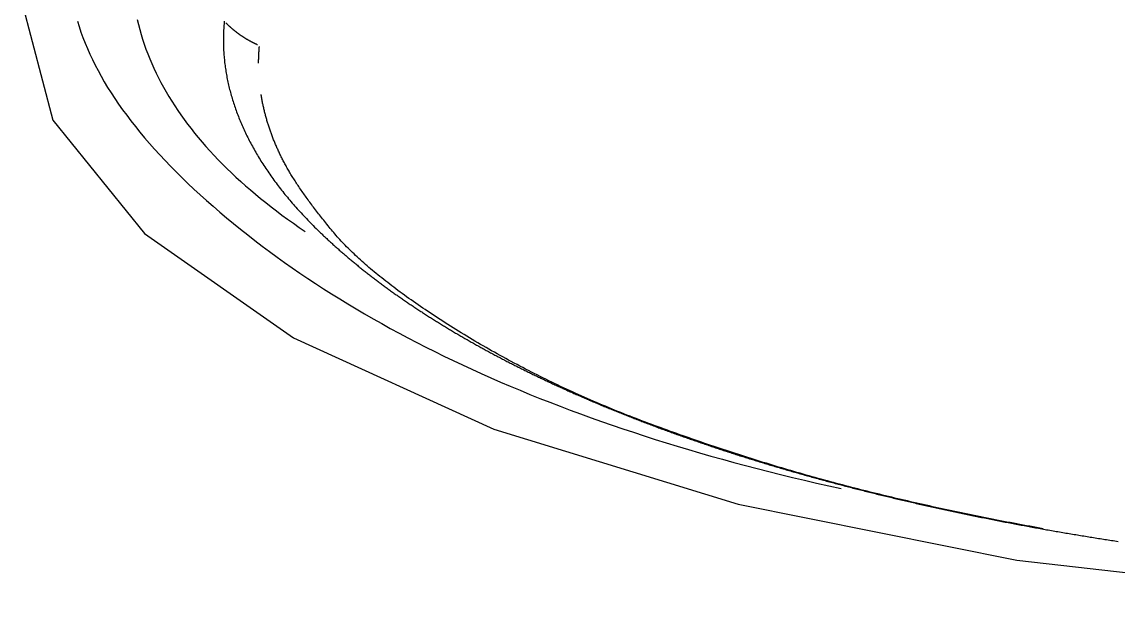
# Model space of a CAD drawing. Extents: x -120222 to -41942, y -19134 to 30932.
# Drawn here: x -81576.01 to -81570.57, y 10152.22 to 10155.12 of the extents above; entities that cross this region are included whole.
import ezdxf

# ---------------------------------------------------------------- set-up
doc = ezdxf.new("R2010")
doc.units = 0
doc.header["$LTSCALE"] = 150
doc.header["$MEASUREMENT"] = 0
doc.layers.get('0').update_dxf_attribs({"linetype": 'CONTINUOUS'})
doc.layers.add('____-568', color=7, linetype='CONTINUOUS')

# ---------------------------------------------------------------- blocks, each defined once
blk = doc.blocks.new('____-172')
at = {"color": 1, "linetype": 'Continuous'}
blk.add_lwpolyline([(-88001.5592, 5609.4583), (-88003.1199, 5609.5159), (-88004.6806, 5609.4583), (-88006.1814, 5609.2878), (-88007.5645, 5609.0108), (-88008.7768, 5608.6381), (-88009.7717, 5608.184), (-88010.5109, 5607.6659), (-88010.9662, 5607.1037), (-88011.1199, 5606.519), (-88010.9662, 5605.9344), (-88010.5109, 5605.3722), (-88009.7717, 5604.8541), (-88008.7768, 5604.3999), (-88007.5645, 5604.0272), (-88006.1814, 5603.7503), (-88004.6806, 5603.5798), (-88003.1199, 5603.5222), (-88001.5592, 5603.5798)], dxfattribs=at)
at = {"color": 1, "linetype": 'Continuous', "flags": 128}
for points in [[(-88010.5478, 5606.4332), (-88010.5418, 5606.4086), (-88010.5352, 5606.3841), (-88010.5282, 5606.3597), (-88010.5207, 5606.3354), (-88010.5126, 5606.3112), (-88010.504, 5606.287), (-88010.495, 5606.263), (-88010.4854, 5606.2391), (-88010.4753, 5606.2153), (-88010.4647, 5606.1915), (-88010.4536, 5606.1679), (-88010.4419, 5606.1444), (-88010.4298, 5606.1209), (-88010.4172, 5606.0976), (-88010.404, 5606.0744), (-88010.3903, 5606.0512), (-88010.3762, 5606.0282), (-88010.3615, 5606.0052), (-88010.3463, 5605.9823), (-88010.3306, 5605.9596), (-88010.3144, 5605.9369), (-88010.2977, 5605.9144), (-88010.2804, 5605.8919), (-88010.2627, 5605.8695), (-88010.2444, 5605.8473), (-88010.2257, 5605.8251), (-88010.2064, 5605.803), (-88010.1866, 5605.781), (-88010.1663, 5605.7591), (-88010.1455, 5605.7374), (-88010.1242, 5605.7157), (-88010.1024, 5605.6941), (-88010.0801, 5605.6726), (-88010.0572, 5605.6512), (-88010.0339, 5605.6299), (-88010.01, 5605.6087), (-88009.9857, 5605.5876), (-88009.9608, 5605.5665), (-88009.9354, 5605.5456), (-88009.9095, 5605.5248), (-88009.8831, 5605.5041), (-88009.8562, 5605.4835), (-88009.8288, 5605.4629), (-88009.8008, 5605.4425), (-88009.7724, 5605.4222), (-88009.7434, 5605.402), (-88009.714, 5605.3818), (-88009.714, 5605.3818)], [(-88010.8444, 5606.4259), (-88010.836, 5606.3987), (-88010.8269, 5606.3715), (-88010.817, 5606.3442), (-88010.8064, 5606.3169), (-88010.795, 5606.2895), (-88010.7829, 5606.2621), (-88010.77, 5606.2347), (-88010.7564, 5606.2072), (-88010.742, 5606.1797), (-88010.7269, 5606.1521), (-88010.711, 5606.1245), (-88010.6944, 5606.0968), (-88010.677, 5606.0692), (-88010.6588, 5606.0414), (-88010.6399, 5606.0136), (-88010.6203, 5605.9858), (-88010.5999, 5605.958), (-88010.5787, 5605.9301), (-88010.5568, 5605.9021), (-88010.5341, 5605.8741), (-88010.5107, 5605.8461), (-88010.4866, 5605.818), (-88010.4616, 5605.7899), (-88010.436, 5605.7618), (-88010.4095, 5605.7336), (-88010.3824, 5605.7053), (-88010.3544, 5605.6771), (-88010.3257, 5605.6487), (-88010.2963, 5605.6204), (-88010.2661, 5605.592), (-88010.2352, 5605.5635), (-88010.2035, 5605.535), (-88010.171, 5605.5065), (-88010.1378, 5605.4779), (-88010.1039, 5605.4493), (-88010.0693, 5605.4208), (-88010.0344, 5605.3925), (-88009.999, 5605.3645), (-88009.9632, 5605.3367), (-88009.927, 5605.3091), (-88009.8904, 5605.2818), (-88009.8533, 5605.2547), (-88009.8159, 5605.2279), (-88009.778, 5605.2013), (-88009.7397, 5605.1749), (-88009.701, 5605.1488), (-88009.6619, 5605.1229), (-88009.6223, 5605.0972), (-88009.5824, 5605.0718), (-88009.542, 5605.0466), (-88009.5012, 5605.0217), (-88009.46, 5604.997), (-88009.4184, 5604.9726), (-88009.3764, 5604.9483), (-88009.3339, 5604.9244), (-88009.291, 5604.9006), (-88009.2477, 5604.8771), (-88009.204, 5604.8538), (-88009.1599, 5604.8308), (-88009.1154, 5604.808), (-88009.0704, 5604.7855), (-88009.025, 5604.7632), (-88008.9793, 5604.7411), (-88008.933, 5604.7192), (-88008.8864, 5604.6977), (-88008.8394, 5604.6763), (-88008.7919, 5604.6552), (-88008.7441, 5604.6343), (-88008.6958, 5604.6137), (-88008.6471, 5604.5933), (-88008.5979, 5604.5731), (-88008.5484, 5604.5532), (-88008.4984, 5604.5335), (-88008.4481, 5604.514), (-88008.3973, 5604.4948), (-88008.3461, 5604.4758), (-88008.2945, 5604.4571), (-88008.2424, 5604.4386), (-88008.19, 5604.4204), (-88008.1371, 5604.4023), (-88008.0838, 5604.3846), (-88008.0301, 5604.367), (-88007.976, 5604.3497), (-88007.9214, 5604.3327), (-88007.8665, 5604.3158), (-88007.8111, 5604.2992), (-88007.7553, 5604.2829), (-88007.6991, 5604.2668), (-88007.6425, 5604.2509), (-88007.5854, 5604.2353), (-88007.528, 5604.2199), (-88007.4701, 5604.2047), (-88007.4118, 5604.1898), (-88007.3531, 5604.1751), (-88007.294, 5604.1607), (-88007.2345, 5604.1465), (-88007.1745, 5604.1325), (-88007.1141, 5604.1188), (-88007.0533, 5604.1053), (-88007.0533, 5604.1053)], [(-88010.1081, 5606.4178), (-88010.1071, 5606.4167), (-88010.1061, 5606.4157), (-88010.105, 5606.4146), (-88010.104, 5606.4136), (-88010.1029, 5606.4125), (-88010.1019, 5606.4115), (-88010.1008, 5606.4105), (-88010.0998, 5606.4094), (-88010.0987, 5606.4084), (-88010.0976, 5606.4074), (-88010.0966, 5606.4063), (-88010.0955, 5606.4053), (-88010.0944, 5606.4043), (-88010.0933, 5606.4033), (-88010.0922, 5606.4023), (-88010.0912, 5606.4013), (-88010.0901, 5606.4003), (-88010.089, 5606.3993), (-88010.0879, 5606.3983), (-88010.0868, 5606.3973), (-88010.0857, 5606.3963), (-88010.0846, 5606.3953), (-88010.0834, 5606.3943), (-88010.0823, 5606.3933), (-88010.0812, 5606.3923), (-88010.0801, 5606.3914), (-88010.079, 5606.3904), (-88010.0778, 5606.3894), (-88010.0767, 5606.3884), (-88010.0756, 5606.3875), (-88010.0744, 5606.3865), (-88010.0733, 5606.3856), (-88010.0721, 5606.3846), (-88010.071, 5606.3836), (-88010.0698, 5606.3827), (-88010.0687, 5606.3817), (-88010.0675, 5606.3808), (-88010.0664, 5606.3799), (-88010.0652, 5606.3789), (-88010.064, 5606.378), (-88010.0628, 5606.377), (-88010.0617, 5606.3761), (-88010.0605, 5606.3752), (-88010.0593, 5606.3743), (-88010.0581, 5606.3733), (-88010.0569, 5606.3724), (-88010.0557, 5606.3715), (-88010.0545, 5606.3706), (-88010.0533, 5606.3697), (-88010.0521, 5606.3688), (-88010.0509, 5606.3679), (-88010.0497, 5606.367), (-88010.0485, 5606.3661), (-88010.0473, 5606.3652), (-88010.046, 5606.3643), (-88010.0448, 5606.3634), (-88010.0436, 5606.3625), (-88010.0424, 5606.3616), (-88010.0411, 5606.3607), (-88010.0399, 5606.3598), (-88010.0386, 5606.359), (-88010.0374, 5606.3581), (-88010.0361, 5606.3572), (-88010.0349, 5606.3564), (-88010.0336, 5606.3555), (-88010.0324, 5606.3546), (-88010.0311, 5606.3538), (-88010.0298, 5606.3529), (-88010.0286, 5606.3521), (-88010.0273, 5606.3512), (-88010.026, 5606.3504), (-88010.0248, 5606.3496), (-88010.0235, 5606.3487), (-88010.0222, 5606.3479), (-88010.0209, 5606.3471), (-88010.0197, 5606.3463), (-88010.0184, 5606.3455), (-88010.0171, 5606.3446), (-88010.0158, 5606.3438), (-88010.0145, 5606.343), (-88010.0132, 5606.3422), (-88010.0119, 5606.3414), (-88010.0107, 5606.3406), (-88010.0094, 5606.3399), (-88010.0081, 5606.3391), (-88010.0068, 5606.3383), (-88010.0055, 5606.3375), (-88010.0042, 5606.3367), (-88010.0029, 5606.336), (-88010.0015, 5606.3352), (-88010.0002, 5606.3345), (-88009.9989, 5606.3337), (-88009.9976, 5606.3329), (-88009.9963, 5606.3322), (-88009.995, 5606.3314), (-88009.9937, 5606.3307), (-88009.9923, 5606.33), (-88009.991, 5606.3292), (-88009.9897, 5606.3285), (-88009.9884, 5606.3278), (-88009.987, 5606.3271), (-88009.9857, 5606.3264), (-88009.9844, 5606.3256), (-88009.983, 5606.3249), (-88009.9817, 5606.3242), (-88009.9804, 5606.3235), (-88009.979, 5606.3228), (-88009.9777, 5606.3221), (-88009.9763, 5606.3214), (-88009.975, 5606.3208), (-88009.9736, 5606.3201), (-88009.9723, 5606.3194), (-88009.9709, 5606.3187), (-88009.9696, 5606.3181), (-88009.9682, 5606.3174), (-88009.9669, 5606.3167), (-88009.9655, 5606.3161), (-88009.9641, 5606.3154), (-88009.9628, 5606.3148), (-88009.9614, 5606.3141), (-88009.96, 5606.3135), (-88009.9587, 5606.3128), (-88009.9573, 5606.3122), (-88009.9559, 5606.3116), (-88009.9546, 5606.311), (-88009.9532, 5606.3103), (-88009.9518, 5606.3097), (-88009.9504, 5606.3091), (-88009.9504, 5606.3091)], [(-88010.1199, 5606.3312), (-88010.1199, 5606.3238), (-88010.1198, 5606.3164), (-88010.1196, 5606.309), (-88010.1194, 5606.3015), (-88010.1192, 5606.2941), (-88010.1189, 5606.2867), (-88010.1185, 5606.2793), (-88010.1181, 5606.2718), (-88010.1176, 5606.2644), (-88010.117, 5606.257), (-88010.1164, 5606.2496), (-88010.1158, 5606.2421), (-88010.115, 5606.2347), (-88010.1143, 5606.2273), (-88010.1134, 5606.2199), (-88010.1125, 5606.2124), (-88010.1116, 5606.205), (-88010.1106, 5606.1976), (-88010.1095, 5606.1902), (-88010.1084, 5606.1827), (-88010.1073, 5606.1753), (-88010.106, 5606.1679), (-88010.1047, 5606.1605), (-88010.1034, 5606.153), (-88010.102, 5606.1456), (-88010.1005, 5606.1382), (-88010.099, 5606.1308), (-88010.0974, 5606.1233), (-88010.0958, 5606.1159), (-88010.0941, 5606.1085), (-88010.0924, 5606.1011), (-88010.0906, 5606.0936), (-88010.0887, 5606.0862), (-88010.0868, 5606.0788), (-88010.0848, 5606.0714), (-88010.0828, 5606.0639), (-88010.0807, 5606.0565), (-88010.0786, 5606.0491), (-88010.0764, 5606.0417), (-88010.0741, 5606.0342), (-88010.0718, 5606.0268), (-88010.0694, 5606.0194), (-88010.067, 5606.012), (-88010.0645, 5606.0045), (-88010.062, 5605.9971), (-88010.0594, 5605.9897), (-88010.0567, 5605.9823), (-88010.054, 5605.9748), (-88010.0512, 5605.9674), (-88010.0484, 5605.96), (-88010.0455, 5605.9526), (-88010.0426, 5605.9451), (-88010.0396, 5605.9377), (-88010.0365, 5605.9303), (-88010.0334, 5605.9229), (-88010.0302, 5605.9155), (-88010.027, 5605.908), (-88010.0237, 5605.9006), (-88010.0204, 5605.8932), (-88010.017, 5605.8858), (-88010.0135, 5605.8783), (-88010.01, 5605.8709), (-88010.0064, 5605.8635), (-88010.0028, 5605.8561), (-88009.9991, 5605.8486), (-88009.9954, 5605.8412), (-88009.9916, 5605.8338), (-88009.9878, 5605.8264), (-88009.9839, 5605.819), (-88009.9799, 5605.8117), (-88009.9759, 5605.8043), (-88009.9719, 5605.7969), (-88009.9677, 5605.7896), (-88009.9636, 5605.7822), (-88009.9594, 5605.7749), (-88009.9551, 5605.7675), (-88009.9508, 5605.7602), (-88009.9464, 5605.7529), (-88009.942, 5605.7456), (-88009.9375, 5605.7383), (-88009.933, 5605.731), (-88009.9284, 5605.7237), (-88009.9237, 5605.7164), (-88009.919, 5605.7091), (-88009.9143, 5605.7018), (-88009.9095, 5605.6946), (-88009.9046, 5605.6873), (-88009.8997, 5605.6801), (-88009.8947, 5605.6728), (-88009.8897, 5605.6656), (-88009.8847, 5605.6584), (-88009.8795, 5605.6512), (-88009.8744, 5605.644), (-88009.8691, 5605.6368), (-88009.8639, 5605.6296), (-88009.8585, 5605.6224), (-88009.8531, 5605.6152), (-88009.8477, 5605.6081), (-88009.8422, 5605.6009), (-88009.8366, 5605.5937), (-88009.831, 5605.5866), (-88009.8254, 5605.5795), (-88009.8197, 5605.5723), (-88009.8139, 5605.5652), (-88009.8081, 5605.5581), (-88009.8022, 5605.551), (-88009.7963, 5605.5439), (-88009.7903, 5605.5368), (-88009.7843, 5605.5297), (-88009.7782, 5605.5226), (-88009.7721, 5605.5155), (-88009.7659, 5605.5085), (-88009.7596, 5605.5014), (-88009.7533, 5605.4944), (-88009.747, 5605.4873), (-88009.7406, 5605.4803), (-88009.7341, 5605.4733), (-88009.7276, 5605.4663), (-88009.7211, 5605.4593), (-88009.7144, 5605.4523), (-88009.7078, 5605.4453), (-88009.7011, 5605.4383), (-88009.6943, 5605.4313), (-88009.6875, 5605.4243), (-88009.6806, 5605.4174), (-88009.6736, 5605.4104), (-88009.6666, 5605.4035), (-88009.6596, 5605.3965), (-88009.6596, 5605.3965)], [(-88009.9448, 5606.2176), (-88009.9448, 5606.2183), (-88009.9448, 5606.2189), (-88009.9448, 5606.2196), (-88009.9448, 5606.2202), (-88009.9448, 5606.2209), (-88009.9448, 5606.2215), (-88009.9448, 5606.2222), (-88009.9448, 5606.2228), (-88009.9448, 5606.2234), (-88009.9448, 5606.2241), (-88009.9447, 5606.2247), (-88009.9447, 5606.2254), (-88009.9447, 5606.226), (-88009.9447, 5606.2267), (-88009.9447, 5606.2273), (-88009.9447, 5606.228), (-88009.9447, 5606.2286), (-88009.9447, 5606.2292), (-88009.9447, 5606.2299), (-88009.9447, 5606.2305), (-88009.9446, 5606.2312), (-88009.9446, 5606.2318), (-88009.9446, 5606.2325), (-88009.9446, 5606.2331), (-88009.9446, 5606.2338), (-88009.9446, 5606.2344), (-88009.9446, 5606.2351), (-88009.9446, 5606.2357), (-88009.9445, 5606.2363), (-88009.9445, 5606.237), (-88009.9445, 5606.2376), (-88009.9445, 5606.2383), (-88009.9445, 5606.2389), (-88009.9445, 5606.2396), (-88009.9444, 5606.2402), (-88009.9444, 5606.2409), (-88009.9444, 5606.2415), (-88009.9444, 5606.2421), (-88009.9444, 5606.2428), (-88009.9443, 5606.2434), (-88009.9443, 5606.2441), (-88009.9443, 5606.2447), (-88009.9443, 5606.2454), (-88009.9443, 5606.246), (-88009.9442, 5606.2467), (-88009.9442, 5606.2473), (-88009.9442, 5606.248), (-88009.9442, 5606.2486), (-88009.9441, 5606.2493), (-88009.9441, 5606.2499), (-88009.9441, 5606.2505), (-88009.9441, 5606.2512), (-88009.944, 5606.2518), (-88009.944, 5606.2525), (-88009.944, 5606.2531), (-88009.944, 5606.2538), (-88009.9439, 5606.2544), (-88009.9439, 5606.2551), (-88009.9439, 5606.2557), (-88009.9439, 5606.2564), (-88009.9438, 5606.257), (-88009.9438, 5606.2576), (-88009.9438, 5606.2583), (-88009.9437, 5606.2589), (-88009.9437, 5606.2596), (-88009.9437, 5606.2602), (-88009.9436, 5606.2609), (-88009.9436, 5606.2615), (-88009.9436, 5606.2622), (-88009.9435, 5606.2628), (-88009.9435, 5606.2635), (-88009.9435, 5606.2641), (-88009.9434, 5606.2648), (-88009.9434, 5606.2654), (-88009.9434, 5606.266), (-88009.9433, 5606.2667), (-88009.9433, 5606.2673), (-88009.9433, 5606.268), (-88009.9432, 5606.2686), (-88009.9432, 5606.2693), (-88009.9432, 5606.2699), (-88009.9431, 5606.2706), (-88009.9431, 5606.2712), (-88009.943, 5606.2719), (-88009.943, 5606.2725), (-88009.943, 5606.2731), (-88009.9429, 5606.2738), (-88009.9429, 5606.2744), (-88009.9428, 5606.2751), (-88009.9428, 5606.2757), (-88009.9427, 5606.2764), (-88009.9427, 5606.277), (-88009.9427, 5606.2777), (-88009.9426, 5606.2783), (-88009.9426, 5606.279), (-88009.9425, 5606.2796), (-88009.9425, 5606.2802), (-88009.9424, 5606.2809), (-88009.9424, 5606.2815), (-88009.9424, 5606.2822), (-88009.9423, 5606.2828), (-88009.9423, 5606.2835), (-88009.9422, 5606.2841), (-88009.9422, 5606.2848), (-88009.9421, 5606.2854), (-88009.9421, 5606.2861), (-88009.942, 5606.2867), (-88009.942, 5606.2873), (-88009.9419, 5606.288), (-88009.9419, 5606.2886), (-88009.9418, 5606.2893), (-88009.9418, 5606.2899), (-88009.9417, 5606.2906), (-88009.9417, 5606.2912), (-88009.9416, 5606.2919), (-88009.9416, 5606.2925), (-88009.9415, 5606.2932), (-88009.9414, 5606.2938), (-88009.9414, 5606.2944), (-88009.9413, 5606.2951), (-88009.9413, 5606.2957), (-88009.9412, 5606.2964), (-88009.9412, 5606.297), (-88009.9411, 5606.2977), (-88009.9411, 5606.2983), (-88009.941, 5606.299), (-88009.9409, 5606.2996), (-88009.9409, 5606.3002), (-88009.9409, 5606.3002)], [(-88006.0497, 5603.906), (-88006.0662, 5603.909), (-88006.0827, 5603.912), (-88006.0992, 5603.915), (-88006.1157, 5603.918), (-88006.1321, 5603.921), (-88006.1486, 5603.924), (-88006.165, 5603.9271), (-88006.1813, 5603.9301), (-88006.1977, 5603.9332), (-88006.214, 5603.9363), (-88006.2303, 5603.9394), (-88006.2466, 5603.9426), (-88006.2629, 5603.9457), (-88006.2791, 5603.9489), (-88006.2953, 5603.952), (-88006.3115, 5603.9552), (-88006.3276, 5603.9585), (-88006.3438, 5603.9617), (-88006.3599, 5603.9649), (-88006.376, 5603.9682), (-88006.3921, 5603.9714), (-88006.4081, 5603.9747), (-88006.4241, 5603.978), (-88006.4401, 5603.9814), (-88006.4561, 5603.9847), (-88006.472, 5603.9881), (-88006.488, 5603.9914), (-88006.5039, 5603.9948), (-88006.5198, 5603.9982), (-88006.5356, 5604.0016), (-88006.5514, 5604.0051), (-88006.5673, 5604.0085), (-88006.583, 5604.012), (-88006.5988, 5604.0154), (-88006.6145, 5604.0189), (-88006.6303, 5604.0224), (-88006.646, 5604.026), (-88006.6616, 5604.0295), (-88006.6773, 5604.0331), (-88006.6929, 5604.0366), (-88006.7085, 5604.0402), (-88006.7241, 5604.0438), (-88006.7396, 5604.0475), (-88006.7551, 5604.0511), (-88006.7707, 5604.0547), (-88006.7861, 5604.0584), (-88006.8016, 5604.0621), (-88006.817, 5604.0658), (-88006.8324, 5604.0695), (-88006.8478, 5604.0733), (-88006.8632, 5604.077), (-88006.8785, 5604.0808), (-88006.8938, 5604.0845), (-88006.9091, 5604.0883), (-88006.9244, 5604.0921), (-88006.9397, 5604.096), (-88006.9549, 5604.0998), (-88006.9701, 5604.1037), (-88006.9853, 5604.1075), (-88007.0004, 5604.1114), (-88007.0155, 5604.1153), (-88007.0306, 5604.1193), (-88007.0457, 5604.1232), (-88007.0608, 5604.1272), (-88007.0758, 5604.1311), (-88007.0909, 5604.1351), (-88007.106, 5604.1392), (-88007.121, 5604.1432), (-88007.1361, 5604.1473), (-88007.1512, 5604.1515), (-88007.1663, 5604.1556), (-88007.1814, 5604.1598), (-88007.1965, 5604.164), (-88007.2116, 5604.1682), (-88007.2267, 5604.1725), (-88007.2419, 5604.1768), (-88007.257, 5604.1811), (-88007.2722, 5604.1855), (-88007.2873, 5604.1899), (-88007.3025, 5604.1943), (-88007.3176, 5604.1987), (-88007.3328, 5604.2032), (-88007.348, 5604.2077), (-88007.3632, 5604.2122), (-88007.3784, 5604.2168), (-88007.3936, 5604.2214), (-88007.4088, 5604.226), (-88007.424, 5604.2307), (-88007.4393, 5604.2353), (-88007.4545, 5604.2401), (-88007.4697, 5604.2448), (-88007.485, 5604.2496), (-88007.5003, 5604.2544), (-88007.5155, 5604.2592), (-88007.5308, 5604.264), (-88007.5461, 5604.2689), (-88007.5614, 5604.2738), (-88007.5767, 5604.2788), (-88007.592, 5604.2838), (-88007.6073, 5604.2888), (-88007.6226, 5604.2938), (-88007.6379, 5604.2988), (-88007.6532, 5604.3039), (-88007.6686, 5604.3091), (-88007.6839, 5604.3142), (-88007.6993, 5604.3194), (-88007.7146, 5604.3246), (-88007.73, 5604.3298), (-88007.7454, 5604.3351), (-88007.7608, 5604.3404), (-88007.7762, 5604.3457), (-88007.7916, 5604.3511), (-88007.807, 5604.3564), (-88007.8224, 5604.3619), (-88007.8378, 5604.3673), (-88007.8532, 5604.3728), (-88007.8687, 5604.3783), (-88007.8841, 5604.3838), (-88007.8996, 5604.3894), (-88007.915, 5604.3949), (-88007.9305, 5604.4006), (-88007.946, 5604.4062), (-88007.9614, 5604.4119), (-88007.9769, 5604.4176), (-88007.9924, 5604.4233), (-88008.0079, 5604.4291), (-88008.0234, 5604.4349), (-88008.0389, 5604.4407), (-88008.0545, 5604.4466), (-88008.0699, 5604.4525), (-88008.0854, 5604.4584), (-88008.1008, 5604.4644), (-88008.1161, 5604.4704), (-88008.1315, 5604.4764), (-88008.1468, 5604.4825), (-88008.1621, 5604.4887), (-88008.1773, 5604.4948), (-88008.1925, 5604.501), (-88008.2077, 5604.5073), (-88008.2228, 5604.5136), (-88008.238, 5604.5199), (-88008.253, 5604.5263), (-88008.2681, 5604.5327), (-88008.2831, 5604.5391), (-88008.2981, 5604.5456), (-88008.313, 5604.5521), (-88008.3279, 5604.5587), (-88008.3428, 5604.5653), (-88008.3577, 5604.572), (-88008.3725, 5604.5786), (-88008.3873, 5604.5854), (-88008.402, 5604.5921), (-88008.4168, 5604.5989), (-88008.4315, 5604.6058), (-88008.4461, 5604.6126), (-88008.4607, 5604.6196), (-88008.4753, 5604.6265), (-88008.4899, 5604.6335), (-88008.5044, 5604.6406), (-88008.5189, 5604.6476), (-88008.5334, 5604.6548), (-88008.5478, 5604.6619), (-88008.5622, 5604.6691), (-88008.5765, 5604.6763), (-88008.5909, 5604.6836), (-88008.6052, 5604.6909), (-88008.6194, 5604.6983), (-88008.6336, 5604.7057), (-88008.6478, 5604.7131), (-88008.662, 5604.7206), (-88008.6761, 5604.7281), (-88008.6902, 5604.7356), (-88008.7043, 5604.7432), (-88008.7183, 5604.7508), (-88008.7323, 5604.7585), (-88008.7463, 5604.7662), (-88008.7603, 5604.774), (-88008.7742, 5604.7818), (-88008.788, 5604.7896), (-88008.8019, 5604.7974), (-88008.8157, 5604.8053), (-88008.8294, 5604.8133), (-88008.8432, 5604.8213), (-88008.8569, 5604.8293), (-88008.8706, 5604.8373), (-88008.8842, 5604.8454), (-88008.8978, 5604.8536), (-88008.9114, 5604.8618), (-88008.9249, 5604.87), (-88008.9385, 5604.8782), (-88008.9519, 5604.8865), (-88008.9654, 5604.8949), (-88008.9787, 5604.9032), (-88008.992, 5604.9115), (-88009.0051, 5604.9198), (-88009.0181, 5604.9281), (-88009.031, 5604.9364), (-88009.0438, 5604.9446), (-88009.0564, 5604.9528), (-88009.069, 5604.961), (-88009.0814, 5604.9692), (-88009.0936, 5604.9773), (-88009.1058, 5604.9854), (-88009.1179, 5604.9935), (-88009.1298, 5605.0016), (-88009.1416, 5605.0096), (-88009.1533, 5605.0176), (-88009.1648, 5605.0256), (-88009.1763, 5605.0336), (-88009.1876, 5605.0416), (-88009.1988, 5605.0495), (-88009.2099, 5605.0574), (-88009.2208, 5605.0653), (-88009.2316, 5605.0732), (-88009.2424, 5605.081), (-88009.253, 5605.0888), (-88009.2634, 5605.0966), (-88009.2738, 5605.1044), (-88009.284, 5605.1122), (-88009.2941, 5605.1199), (-88009.3041, 5605.1276), (-88009.314, 5605.1353), (-88009.3237, 5605.1429), (-88009.3334, 5605.1506), (-88009.3429, 5605.1582), (-88009.3523, 5605.1658), (-88009.3615, 5605.1734), (-88009.3707, 5605.1809), (-88009.3797, 5605.1884), (-88009.3886, 5605.1959), (-88009.3974, 5605.2034), (-88009.4061, 5605.2109), (-88009.4146, 5605.2183), (-88009.423, 5605.2257), (-88009.4313, 5605.2331), (-88009.4395, 5605.2405), (-88009.4476, 5605.2478), (-88009.4555, 5605.2551), (-88009.4634, 5605.2624), (-88009.4711, 5605.2697), (-88009.4786, 5605.2769), (-88009.4861, 5605.2842), (-88009.4934, 5605.2914), (-88009.5007, 5605.2985), (-88009.5078, 5605.3057), (-88009.5147, 5605.3128), (-88009.5216, 5605.32), (-88009.5283, 5605.327), (-88009.5349, 5605.3341), (-88009.5414, 5605.3412), (-88009.5478, 5605.3482), (-88009.5541, 5605.3552), (-88009.5602, 5605.3622), (-88009.5662, 5605.3691), (-88009.5721, 5605.376), (-88009.5779, 5605.3829), (-88009.5835, 5605.3898), (-88009.5892, 5605.3967), (-88009.5948, 5605.4035), (-88009.6003, 5605.4103), (-88009.6057, 5605.417), (-88009.6112, 5605.4237), (-88009.6165, 5605.4304), (-88009.6218, 5605.437), (-88009.6271, 5605.4437), (-88009.6323, 5605.4502), (-88009.6375, 5605.4568), (-88009.6426, 5605.4633), (-88009.6476, 5605.4698), (-88009.6526, 5605.4762), (-88009.6575, 5605.4826), (-88009.6624, 5605.489), (-88009.6673, 5605.4954), (-88009.672, 5605.5017), (-88009.6768, 5605.5079), (-88009.6814, 5605.5142), (-88009.6861, 5605.5204), (-88009.6906, 5605.5266), (-88009.6951, 5605.5327), (-88009.6996, 5605.5388), (-88009.704, 5605.5449), (-88009.7084, 5605.551), (-88009.7127, 5605.557), (-88009.7169, 5605.563), (-88009.7211, 5605.5689), (-88009.7252, 5605.5748), (-88009.7293, 5605.5807), (-88009.7334, 5605.5865), (-88009.7374, 5605.5923), (-88009.7413, 5605.5981), (-88009.7452, 5605.6039), (-88009.749, 5605.6096), (-88009.7527, 5605.6153), (-88009.7565, 5605.6209), (-88009.7601, 5605.6265), (-88009.7637, 5605.6321), (-88009.7673, 5605.6376), (-88009.7708, 5605.6431), (-88009.7743, 5605.6486), (-88009.7776, 5605.6541), (-88009.781, 5605.6595), (-88009.7843, 5605.6649), (-88009.7875, 5605.6702), (-88009.7907, 5605.6755), (-88009.7938, 5605.6808), (-88009.7969, 5605.686), (-88009.7999, 5605.6912), (-88009.8029, 5605.6964), (-88009.8058, 5605.7016), (-88009.8087, 5605.7067), (-88009.8115, 5605.7117), (-88009.8143, 5605.7168), (-88009.817, 5605.7218), (-88009.8196, 5605.7268), (-88009.8222, 5605.7317), (-88009.8248, 5605.7366), (-88009.8273, 5605.7415), (-88009.8297, 5605.7463), (-88009.8321, 5605.7512), (-88009.8344, 5605.7559), (-88009.8367, 5605.7607), (-88009.839, 5605.7655), (-88009.8412, 5605.7702), (-88009.8435, 5605.775), (-88009.8457, 5605.7797), (-88009.8478, 5605.7845), (-88009.85, 5605.7893), (-88009.8521, 5605.794), (-88009.8542, 5605.7988), (-88009.8563, 5605.8036), (-88009.8584, 5605.8083), (-88009.8604, 5605.8131), (-88009.8624, 5605.8179), (-88009.8644, 5605.8226), (-88009.8663, 5605.8274), (-88009.8683, 5605.8322), (-88009.8702, 5605.837), (-88009.8721, 5605.8417), (-88009.8739, 5605.8465), (-88009.8758, 5605.8513), (-88009.8776, 5605.856), (-88009.8794, 5605.8608), (-88009.8811, 5605.8656), (-88009.8829, 5605.8704), (-88009.8846, 5605.8752), (-88009.8863, 5605.8799), (-88009.888, 5605.8847), (-88009.8896, 5605.8895), (-88009.8912, 5605.8943), (-88009.8928, 5605.8991), (-88009.8944, 5605.9038), (-88009.8959, 5605.9086), (-88009.8975, 5605.9134), (-88009.899, 5605.9182), (-88009.9004, 5605.923), (-88009.9019, 5605.9278), (-88009.9033, 5605.9326), (-88009.9047, 5605.9374), (-88009.9061, 5605.9421), (-88009.9075, 5605.9469), (-88009.9088, 5605.9517), (-88009.9101, 5605.9565), (-88009.9114, 5605.9613), (-88009.9126, 5605.9661), (-88009.9139, 5605.9709), (-88009.9151, 5605.9757), (-88009.9163, 5605.9805), (-88009.9174, 5605.9853), (-88009.9186, 5605.9901), (-88009.9197, 5605.9949), (-88009.9208, 5605.9997), (-88009.9218, 5606.0045), (-88009.9229, 5606.0093), (-88009.9239, 5606.0141), (-88009.9249, 5606.0189), (-88009.9259, 5606.0237), (-88009.9268, 5606.0285), (-88009.9277, 5606.0333), (-88009.9286, 5606.0381), (-88009.9295, 5606.0429), (-88009.9304, 5606.0477), (-88009.9312, 5606.0525), (-88009.932, 5606.0573), (-88009.9328, 5606.0621), (-88009.9328, 5606.0621)], [(-88009.6596, 5605.3965), (-88009.6559, 5605.3929), (-88009.6522, 5605.3892), (-88009.6484, 5605.3856), (-88009.6447, 5605.382), (-88009.6409, 5605.3784), (-88009.6372, 5605.3748), (-88009.6334, 5605.3711), (-88009.6296, 5605.3675), (-88009.6258, 5605.3639), (-88009.6221, 5605.3603), (-88009.6182, 5605.3567), (-88009.6144, 5605.3532), (-88009.6106, 5605.3496), (-88009.6068, 5605.346), (-88009.6029, 5605.3424), (-88009.5991, 5605.3389), (-88009.5952, 5605.3353), (-88009.5914, 5605.3317), (-88009.5875, 5605.3282), (-88009.5836, 5605.3246), (-88009.5797, 5605.3211), (-88009.5758, 5605.3175), (-88009.5719, 5605.314), (-88009.568, 5605.3105), (-88009.564, 5605.3069), (-88009.5601, 5605.3034), (-88009.5562, 5605.2999), (-88009.5522, 5605.2964), (-88009.5482, 5605.2929), (-88009.5443, 5605.2894), (-88009.5403, 5605.2859), (-88009.5363, 5605.2824), (-88009.5323, 5605.2789), (-88009.5283, 5605.2754), (-88009.5242, 5605.2719), (-88009.5202, 5605.2685), (-88009.5162, 5605.265), (-88009.5121, 5605.2615), (-88009.5081, 5605.2581), (-88009.504, 5605.2546), (-88009.4999, 5605.2511), (-88009.4958, 5605.2477), (-88009.4918, 5605.2442), (-88009.4877, 5605.2408), (-88009.4835, 5605.2374), (-88009.4794, 5605.2339), (-88009.4753, 5605.2305), (-88009.4712, 5605.2271), (-88009.467, 5605.2237), (-88009.4629, 5605.2203), (-88009.4587, 5605.2169), (-88009.4545, 5605.2135), (-88009.4503, 5605.2101), (-88009.4461, 5605.2067), (-88009.4419, 5605.2033), (-88009.4377, 5605.1999), (-88009.4335, 5605.1965), (-88009.4293, 5605.1931), (-88009.4251, 5605.1898), (-88009.4208, 5605.1864), (-88009.4166, 5605.183), (-88009.4123, 5605.1797), (-88009.408, 5605.1763), (-88009.4037, 5605.173), (-88009.3994, 5605.1696), (-88009.3951, 5605.1663), (-88009.3908, 5605.163), (-88009.3865, 5605.1596), (-88009.3822, 5605.1563), (-88009.3779, 5605.153), (-88009.3735, 5605.1497), (-88009.3692, 5605.1463), (-88009.3648, 5605.143), (-88009.3604, 5605.1397), (-88009.356, 5605.1364), (-88009.3517, 5605.1331), (-88009.3473, 5605.1298), (-88009.3429, 5605.1265), (-88009.3384, 5605.1232), (-88009.334, 5605.1199), (-88009.3296, 5605.1167), (-88009.3251, 5605.1134), (-88009.3207, 5605.1101), (-88009.3162, 5605.1068), (-88009.3118, 5605.1035), (-88009.3073, 5605.1003), (-88009.3028, 5605.097), (-88009.2983, 5605.0938), (-88009.2938, 5605.0905), (-88009.2893, 5605.0872), (-88009.2848, 5605.084), (-88009.2802, 5605.0807), (-88009.2757, 5605.0775), (-88009.2711, 5605.0743), (-88009.2666, 5605.071), (-88009.262, 5605.0678), (-88009.2574, 5605.0646), (-88009.2529, 5605.0613), (-88009.2483, 5605.0581), (-88009.2437, 5605.0549), (-88009.2391, 5605.0517), (-88009.2344, 5605.0485), (-88009.2298, 5605.0453), (-88009.2252, 5605.0421), (-88009.2205, 5605.0389), (-88009.2159, 5605.0357), (-88009.2112, 5605.0325), (-88009.2065, 5605.0293), (-88009.2018, 5605.0261), (-88009.1971, 5605.0229), (-88009.1924, 5605.0197), (-88009.1877, 5605.0166), (-88009.183, 5605.0134), (-88009.1783, 5605.0102), (-88009.1736, 5605.0071), (-88009.1688, 5605.0039), (-88009.1641, 5605.0007), (-88009.1593, 5604.9976), (-88009.1545, 5604.9944), (-88009.1497, 5604.9913), (-88009.145, 5604.9882), (-88009.1402, 5604.985), (-88009.1353, 5604.9819), (-88009.1305, 5604.9788), (-88009.1257, 5604.9756), (-88009.1209, 5604.9725), (-88009.116, 5604.9694), (-88009.1112, 5604.9663), (-88009.1063, 5604.9631), (-88009.1014, 5604.96), (-88009.0966, 5604.9569), (-88009.0917, 5604.9538), (-88009.0868, 5604.9507), (-88009.0819, 5604.9476), (-88009.077, 5604.9445), (-88009.072, 5604.9414), (-88009.0671, 5604.9384), (-88009.0622, 5604.9353), (-88009.0572, 5604.9322), (-88009.0523, 5604.9291), (-88009.0473, 5604.9261), (-88009.0423, 5604.923), (-88009.0374, 5604.9199), (-88009.0324, 5604.9169), (-88009.0274, 5604.9138), (-88009.0224, 5604.9108), (-88009.0173, 5604.9077), (-88009.0123, 5604.9047), (-88009.0073, 5604.9016), (-88009.0023, 5604.8986), (-88008.9972, 5604.8955), (-88008.9921, 5604.8925), (-88008.9871, 5604.8895), (-88008.982, 5604.8864), (-88008.9769, 5604.8834), (-88008.9718, 5604.8804), (-88008.9667, 5604.8774), (-88008.9616, 5604.8744), (-88008.9565, 5604.8714), (-88008.9514, 5604.8684), (-88008.9462, 5604.8654), (-88008.9411, 5604.8624), (-88008.9359, 5604.8594), (-88008.9308, 5604.8564), (-88008.9256, 5604.8534), (-88008.9204, 5604.8504), (-88008.9152, 5604.8474), (-88008.91, 5604.8445), (-88008.9048, 5604.8415), (-88008.8996, 5604.8385), (-88008.8944, 5604.8356), (-88008.8892, 5604.8326), (-88008.8839, 5604.8296), (-88008.8787, 5604.8267), (-88008.8734, 5604.8237), (-88008.8682, 5604.8208), (-88008.8629, 5604.8178), (-88008.8576, 5604.8149), (-88008.8523, 5604.812), (-88008.847, 5604.809), (-88008.8417, 5604.8061), (-88008.8364, 5604.8032), (-88008.8311, 5604.8003), (-88008.8257, 5604.7973), (-88008.8204, 5604.7944), (-88008.815, 5604.7915), (-88008.8097, 5604.7886), (-88008.8043, 5604.7857), (-88008.7989, 5604.7828), (-88008.7936, 5604.7799), (-88008.7882, 5604.777), (-88008.7828, 5604.7741), (-88008.7773, 5604.7712), (-88008.7719, 5604.7683), (-88008.7665, 5604.7655), (-88008.7611, 5604.7626), (-88008.7556, 5604.7597), (-88008.7502, 5604.7568), (-88008.7447, 5604.754), (-88008.7393, 5604.7511), (-88008.7338, 5604.7483), (-88008.7283, 5604.7454), (-88008.7228, 5604.7425), (-88008.7173, 5604.7397), (-88008.7118, 5604.7369), (-88008.7063, 5604.734), (-88008.7008, 5604.7312), (-88008.6953, 5604.7283), (-88008.6897, 5604.7255), (-88008.6842, 5604.7227), (-88008.6786, 5604.7199), (-88008.6731, 5604.717), (-88008.6675, 5604.7142), (-88008.662, 5604.7114), (-88008.6564, 5604.7086), (-88008.6508, 5604.7058), (-88008.6452, 5604.703), (-88008.6396, 5604.7002), (-88008.634, 5604.6974), (-88008.6284, 5604.6946), (-88008.6227, 5604.6918), (-88008.6171, 5604.6891), (-88008.6115, 5604.6863), (-88008.6058, 5604.6835), (-88008.6001, 5604.6807), (-88008.5945, 5604.678), (-88008.5888, 5604.6752), (-88008.5831, 5604.6724), (-88008.5774, 5604.6697), (-88008.5717, 5604.6669), (-88008.566, 5604.6642), (-88008.5603, 5604.6614), (-88008.5546, 5604.6587), (-88008.5489, 5604.6559), (-88008.5432, 5604.6532), (-88008.5374, 5604.6505), (-88008.5317, 5604.6477), (-88008.5259, 5604.645), (-88008.5201, 5604.6423), (-88008.5144, 5604.6396), (-88008.5086, 5604.6369), (-88008.5028, 5604.6341), (-88008.497, 5604.6314), (-88008.4912, 5604.6287), (-88008.4854, 5604.626), (-88008.4796, 5604.6233), (-88008.4737, 5604.6206), (-88008.4679, 5604.6179), (-88008.4621, 5604.6153), (-88008.4562, 5604.6126), (-88008.4504, 5604.6099), (-88008.4445, 5604.6072), (-88008.4386, 5604.6046), (-88008.4327, 5604.6019), (-88008.4269, 5604.5992), (-88008.421, 5604.5966), (-88008.4151, 5604.5939), (-88008.4091, 5604.5912), (-88008.4032, 5604.5886), (-88008.3973, 5604.5859), (-88008.3914, 5604.5833), (-88008.3854, 5604.5807), (-88008.3795, 5604.578), (-88008.3735, 5604.5754), (-88008.3676, 5604.5728), (-88008.3616, 5604.5701), (-88008.3556, 5604.5675), (-88008.3497, 5604.5649), (-88008.3437, 5604.5623), (-88008.3377, 5604.5597), (-88008.3317, 5604.5571), (-88008.3257, 5604.5545), (-88008.3197, 5604.5519), (-88008.3136, 5604.5493), (-88008.3076, 5604.5467), (-88008.3016, 5604.5441), (-88008.2955, 5604.5415), (-88008.2895, 5604.5389), (-88008.2834, 5604.5364), (-88008.2774, 5604.5338), (-88008.2713, 5604.5312), (-88008.2652, 5604.5287), (-88008.2591, 5604.5261), (-88008.253, 5604.5235), (-88008.2469, 5604.521), (-88008.2408, 5604.5184), (-88008.2347, 5604.5159), (-88008.2286, 5604.5133), (-88008.2225, 5604.5108), (-88008.2163, 5604.5083), (-88008.2102, 5604.5057), (-88008.2041, 5604.5032), (-88008.1979, 5604.5007), (-88008.1917, 5604.4982), (-88008.1856, 5604.4956), (-88008.1794, 5604.4931), (-88008.1732, 5604.4906), (-88008.167, 5604.4881), (-88008.1608, 5604.4856), (-88008.1546, 5604.4831), (-88008.1484, 5604.4806), (-88008.1422, 5604.4781), (-88008.136, 5604.4756), (-88008.1297, 5604.4732), (-88008.1235, 5604.4707), (-88008.1173, 5604.4682), (-88008.111, 5604.4657), (-88008.1047, 5604.4633), (-88008.0985, 5604.4608), (-88008.0922, 5604.4583), (-88008.0859, 5604.4559), (-88008.0796, 5604.4534), (-88008.0733, 5604.451), (-88008.067, 5604.4485), (-88008.0607, 5604.4461), (-88008.0544, 5604.4436), (-88008.0481, 5604.4412), (-88008.0418, 5604.4388), (-88008.0354, 5604.4364), (-88008.0291, 5604.4339), (-88008.0227, 5604.4315), (-88008.0164, 5604.4291), (-88008.01, 5604.4267), (-88008.0037, 5604.4243), (-88007.9973, 5604.4219), (-88007.9909, 5604.4195), (-88007.9845, 5604.4171), (-88007.9781, 5604.4147), (-88007.9717, 5604.4123), (-88007.9653, 5604.4099), (-88007.9589, 5604.4075), (-88007.9525, 5604.4051), (-88007.946, 5604.4027), (-88007.9396, 5604.4004), (-88007.9332, 5604.398), (-88007.9267, 5604.3956), (-88007.9203, 5604.3933), (-88007.9138, 5604.3909), (-88007.9073, 5604.3885), (-88007.9008, 5604.3862), (-88007.8944, 5604.3838), (-88007.8879, 5604.3815), (-88007.8814, 5604.3792), (-88007.8749, 5604.3768), (-88007.8684, 5604.3745), (-88007.8619, 5604.3721), (-88007.8553, 5604.3698), (-88007.8488, 5604.3675), (-88007.8423, 5604.3652), (-88007.8357, 5604.3629), (-88007.8292, 5604.3605), (-88007.8226, 5604.3582), (-88007.8161, 5604.3559), (-88007.8095, 5604.3536), (-88007.8029, 5604.3513), (-88007.7963, 5604.349), (-88007.7898, 5604.3467), (-88007.7832, 5604.3444), (-88007.7766, 5604.3422), (-88007.7699, 5604.3399), (-88007.7633, 5604.3376), (-88007.7567, 5604.3353), (-88007.7501, 5604.3331), (-88007.7435, 5604.3308), (-88007.7368, 5604.3285), (-88007.7302, 5604.3263), (-88007.7235, 5604.324), (-88007.7168, 5604.3217), (-88007.7102, 5604.3195), (-88007.7035, 5604.3173), (-88007.6968, 5604.315), (-88007.6901, 5604.3128), (-88007.6834, 5604.3105), (-88007.6767, 5604.3083), (-88007.67, 5604.3061), (-88007.6633, 5604.3038), (-88007.6566, 5604.3016), (-88007.6499, 5604.2994), (-88007.6431, 5604.2972), (-88007.6364, 5604.295), (-88007.6297, 5604.2928), (-88007.6229, 5604.2906), (-88007.6161, 5604.2884), (-88007.6094, 5604.2862), (-88007.6026, 5604.284), (-88007.5958, 5604.2818), (-88007.589, 5604.2796), (-88007.5822, 5604.2774), (-88007.5754, 5604.2752), (-88007.5686, 5604.2731), (-88007.5618, 5604.2709), (-88007.555, 5604.2687), (-88007.5481, 5604.2666), (-88007.5413, 5604.2644), (-88007.5345, 5604.2622), (-88007.5276, 5604.2601), (-88007.5208, 5604.2579), (-88007.5139, 5604.2558), (-88007.507, 5604.2536), (-88007.5001, 5604.2515), (-88007.4933, 5604.2494), (-88007.4864, 5604.2472), (-88007.4795, 5604.2451), (-88007.4726, 5604.243), (-88007.4656, 5604.2408), (-88007.4587, 5604.2387), (-88007.4518, 5604.2366), (-88007.4449, 5604.2345), (-88007.4379, 5604.2324), (-88007.431, 5604.2303), (-88007.424, 5604.2282), (-88007.417, 5604.2261), (-88007.4101, 5604.224), (-88007.4031, 5604.2219), (-88007.3961, 5604.2198), (-88007.3891, 5604.2177), (-88007.3821, 5604.2156), (-88007.3751, 5604.2135), (-88007.3681, 5604.2114), (-88007.3611, 5604.2094), (-88007.354, 5604.2073), (-88007.347, 5604.2052), (-88007.34, 5604.2032), (-88007.3329, 5604.2011), (-88007.3259, 5604.199), (-88007.3188, 5604.197), (-88007.3117, 5604.1949), (-88007.3047, 5604.1929), (-88007.2976, 5604.1909), (-88007.2905, 5604.1888), (-88007.2834, 5604.1868), (-88007.2763, 5604.1847), (-88007.2692, 5604.1827), (-88007.262, 5604.1807), (-88007.2549, 5604.1787), (-88007.2478, 5604.1766), (-88007.2406, 5604.1746), (-88007.2335, 5604.1726), (-88007.2263, 5604.1706), (-88007.2192, 5604.1686), (-88007.212, 5604.1666), (-88007.2048, 5604.1646), (-88007.1977, 5604.1626), (-88007.1905, 5604.1606), (-88007.1833, 5604.1586), (-88007.1761, 5604.1566), (-88007.1689, 5604.1547), (-88007.1616, 5604.1527), (-88007.1544, 5604.1507), (-88007.1472, 5604.1487), (-88007.1399, 5604.1468), (-88007.1327, 5604.1448), (-88007.1255, 5604.1428), (-88007.1182, 5604.1409), (-88007.1109, 5604.1389), (-88007.1037, 5604.137), (-88007.0964, 5604.135), (-88007.0891, 5604.1331), (-88007.0819, 5604.1311), (-88007.0746, 5604.1292), (-88007.0673, 5604.1273), (-88007.06, 5604.1254), (-88007.0527, 5604.1234), (-88007.0454, 5604.1215), (-88007.038, 5604.1196), (-88007.0307, 5604.1177), (-88007.0234, 5604.1158), (-88007.0161, 5604.1139), (-88007.0087, 5604.112), (-88007.0014, 5604.1101), (-88006.994, 5604.1082), (-88006.9867, 5604.1063), (-88006.9793, 5604.1044), (-88006.9719, 5604.1025), (-88006.9646, 5604.1006), (-88006.9572, 5604.0988), (-88006.9498, 5604.0969), (-88006.9424, 5604.095), (-88006.935, 5604.0932), (-88006.9276, 5604.0913), (-88006.9202, 5604.0895), (-88006.9128, 5604.0876), (-88006.9054, 5604.0858), (-88006.8979, 5604.0839), (-88006.8905, 5604.0821), (-88006.8831, 5604.0802), (-88006.8756, 5604.0784), (-88006.8682, 5604.0766), (-88006.8607, 5604.0747), (-88006.8532, 5604.0729), (-88006.8458, 5604.0711), (-88006.8383, 5604.0693), (-88006.8308, 5604.0675), (-88006.8233, 5604.0657), (-88006.8159, 5604.0639), (-88006.8084, 5604.0621), (-88006.8009, 5604.0603), (-88006.7933, 5604.0585), (-88006.7858, 5604.0567), (-88006.7783, 5604.0549), (-88006.7708, 5604.0531), (-88006.7633, 5604.0513), (-88006.7557, 5604.0496), (-88006.7482, 5604.0478), (-88006.7406, 5604.046), (-88006.7331, 5604.0443), (-88006.7255, 5604.0425), (-88006.718, 5604.0407), (-88006.7104, 5604.039), (-88006.7028, 5604.0372), (-88006.6952, 5604.0355), (-88006.6876, 5604.0338), (-88006.68, 5604.032), (-88006.6724, 5604.0303), (-88006.6648, 5604.0286), (-88006.6572, 5604.0268), (-88006.6496, 5604.0251), (-88006.642, 5604.0234), (-88006.6344, 5604.0217), (-88006.6267, 5604.02), (-88006.6191, 5604.0183), (-88006.6115, 5604.0166), (-88006.6038, 5604.0149), (-88006.5962, 5604.0132), (-88006.5885, 5604.0115), (-88006.5809, 5604.0098), (-88006.5732, 5604.0081), (-88006.5655, 5604.0064), (-88006.5578, 5604.0048), (-88006.5502, 5604.0031), (-88006.5425, 5604.0014), (-88006.5348, 5603.9998), (-88006.5271, 5603.9981), (-88006.5194, 5603.9964), (-88006.5117, 5603.9948), (-88006.504, 5603.9931), (-88006.4963, 5603.9915), (-88006.4885, 5603.9899), (-88006.4808, 5603.9882), (-88006.4731, 5603.9866), (-88006.4654, 5603.985), (-88006.4576, 5603.9833), (-88006.4499, 5603.9817), (-88006.4421, 5603.9801), (-88006.4344, 5603.9785), (-88006.4266, 5603.9769), (-88006.4188, 5603.9753), (-88006.4111, 5603.9737), (-88006.4033, 5603.9721), (-88006.3955, 5603.9705), (-88006.3877, 5603.9689), (-88006.3799, 5603.9673), (-88006.3721, 5603.9657), (-88006.3643, 5603.9641), (-88006.3565, 5603.9626), (-88006.3487, 5603.961), (-88006.3409, 5603.9594), (-88006.3331, 5603.9579), (-88006.3253, 5603.9563), (-88006.3174, 5603.9547), (-88006.3096, 5603.9532), (-88006.3018, 5603.9516), (-88006.2939, 5603.9501), (-88006.2861, 5603.9486), (-88006.2782, 5603.947), (-88006.2703, 5603.9455), (-88006.2625, 5603.944), (-88006.2546, 5603.9424), (-88006.2467, 5603.9409), (-88006.2389, 5603.9394), (-88006.231, 5603.9379), (-88006.2231, 5603.9364), (-88006.2152, 5603.9349), (-88006.2073, 5603.9334), (-88006.1994, 5603.9319), (-88006.1915, 5603.9304), (-88006.1835, 5603.9289), (-88006.1756, 5603.9274), (-88006.1677, 5603.9259), (-88006.1598, 5603.9245), (-88006.1519, 5603.923), (-88006.1439, 5603.9215), (-88006.136, 5603.92), (-88006.128, 5603.9186), (-88006.1201, 5603.9171), (-88006.1122, 5603.9157), (-88006.1042, 5603.9142), (-88006.0963, 5603.9128), (-88006.0883, 5603.9113), (-88006.0803, 5603.9099), (-88006.0724, 5603.9085), (-88006.0644, 5603.907), (-88006.0564, 5603.9056), (-88006.0485, 5603.9042), (-88006.0405, 5603.9028), (-88006.0325, 5603.9014), (-88006.0245, 5603.9), (-88006.0165, 5603.8986), (-88006.0085, 5603.8972), (-88006.0005, 5603.8958), (-88005.9925, 5603.8944), (-88005.9845, 5603.893), (-88005.9765, 5603.8916), (-88005.9685, 5603.8902), (-88005.9605, 5603.8888), (-88005.9525, 5603.8875), (-88005.9445, 5603.8861), (-88005.9365, 5603.8847), (-88005.9284, 5603.8834), (-88005.9204, 5603.882), (-88005.9124, 5603.8807), (-88005.9043, 5603.8793), (-88005.8963, 5603.878), (-88005.8883, 5603.8766), (-88005.8802, 5603.8753), (-88005.8722, 5603.874), (-88005.8641, 5603.8726), (-88005.8561, 5603.8713), (-88005.848, 5603.87), (-88005.8399, 5603.8687), (-88005.8319, 5603.8674), (-88005.8238, 5603.8661), (-88005.8157, 5603.8648), (-88005.8076, 5603.8635), (-88005.7996, 5603.8622), (-88005.7915, 5603.8609), (-88005.7834, 5603.8596), (-88005.7753, 5603.8583), (-88005.7672, 5603.857), (-88005.7591, 5603.8558), (-88005.751, 5603.8545), (-88005.7429, 5603.8532), (-88005.7348, 5603.852), (-88005.7267, 5603.8507), (-88005.7186, 5603.8495), (-88005.7105, 5603.8482), (-88005.7023, 5603.847), (-88005.6942, 5603.8457), (-88005.6861, 5603.8445), (-88005.678, 5603.8432), (-88005.678, 5603.8432)]]:
    blk.add_lwpolyline(points, dxfattribs=at)
blk.add_lwpolyline([(-88010.1154, 5606.4254, 0.023916), (-88010.1199, 5606.3312)], format="xyb", dxfattribs=at)
blk = doc.blocks.new('____-186')
at = {"color": 1}
blk.add_blockref('____-172', (0, 0), dxfattribs=at)

msp = doc.modelspace()

# ---------------------------------------------------------------- block references
at = {"layer": '____-568', "color": 0}
msp.add_blockref('____-186', (6435.10495, 4548.69799), dxfattribs=at)

doc.saveas('drawing.dxf')
